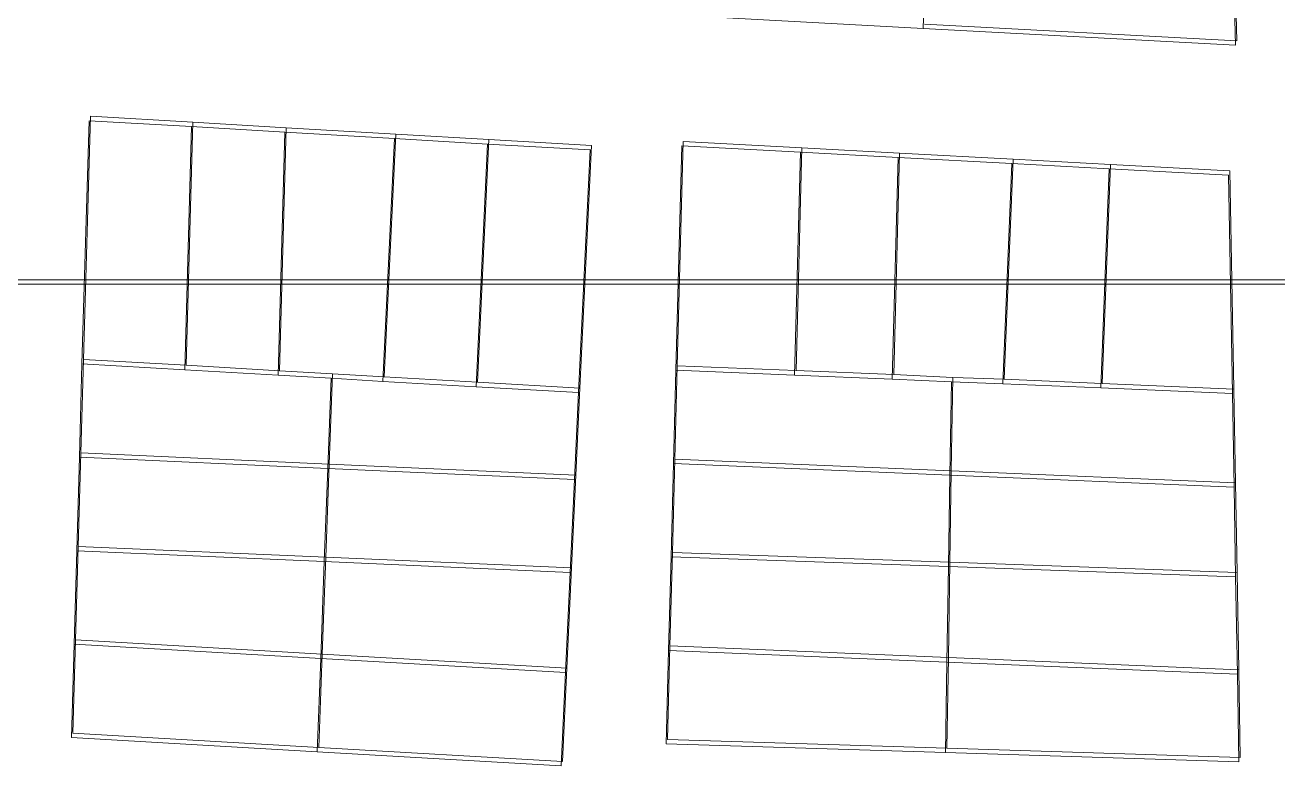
# Model space of a CAD drawing. Header units: metres. Extents: x -1097 to 1588, y -673 to 884.
# Drawn here: x 837.5 to 971.7, y 32.6 to 111.9 of the extents above; entities that cross this region are included whole.
import ezdxf

# ---------------------------------------------------------------- set-up
doc = ezdxf.new("R2010")
doc.units = ezdxf.units.M
doc.layers.add('MUROS', color=7, linetype='Continuous', lineweight=0, plot=False)
doc.layers.add('VISTA LEJOS', color=7, linetype='Continuous', lineweight=0, plot=False)

msp = doc.modelspace()

# ---------------------------------------------------------------- linework, layer by layer
at = {"layer": 'MUROS'}
for points in [[(33.52, 763.48), (1528.87, 763.48), (1528.87, 84.2), (33.52, 84.2)], [(33.67, 763.95), (1529.02, 763.95), (1529.02, 84.67), (33.67, 84.67)]]:
    msp.add_lwpolyline(points, close=True, dxfattribs=at)
at = {"layer": 'VISTA LEJOS'}
for points in [[(933.67, 111.56), (934.05, 122.56)], [(934.05, 122.56), (933.67, 111.56)], [(966.83, 120.81), (967.11, 109.78)], [(966.98, 121.28), (967.26, 110.25)], [(933.67, 111.56), (908.7, 112.91)], [(967.11, 109.78), (933.67, 111.56)], [(933.67, 111.56), (933.67, 111.56)], [(967.26, 110.25), (933.82, 112.03)], [(843.78, 76.14), (844.53, 102.17)], [(844.53, 102.17), (855.5, 101.55)], [(843.63, 75.67), (844.38, 101.7)], [(844.38, 101.7), (855.35, 101.08)], [(854.63, 75.05), (855.35, 101.08)], [(855.35, 101.08), (854.63, 75.05)], [(854.78, 75.52), (855.5, 101.55)], [(855.5, 101.55), (854.78, 75.52)], [(855.35, 101.08), (865.35, 100.48)], [(855.35, 101.08), (855.35, 101.08)], [(855.5, 101.55), (865.5, 100.95)], [(855.5, 101.55), (855.5, 101.55)], [(864.78, 74.92), (865.5, 100.95)], [(865.5, 100.95), (864.78, 74.92)], [(865.5, 100.95), (877.22, 100.27)], [(864.63, 74.45), (865.35, 100.48)], [(865.35, 100.48), (864.63, 74.45)], [(865.35, 100.48), (877.07, 99.8)], [(875.82, 73.8), (877.07, 99.8)], [(877.07, 99.8), (875.82, 73.8)], [(875.97, 74.27), (877.22, 100.27)], [(877.22, 100.27), (875.97, 74.27)], [(877.07, 99.8), (887.04, 99.2)], [(877.07, 99.8), (877.07, 99.8)], [(877.22, 100.27), (887.19, 99.67)], [(877.22, 100.27), (877.22, 100.27)], [(885.97, 73.7), (887.19, 99.67)], [(887.19, 99.67), (885.97, 73.7)], [(887.19, 99.67), (898.19, 99.05)], [(887.19, 99.67), (887.19, 99.67)], [(907.35, 75.48), (908, 99.48)], [(908, 99.48), (920.69, 98.8)], [(885.82, 73.23), (887.04, 99.2)], [(887.04, 99.2), (885.82, 73.23)], [(887.04, 99.2), (898.04, 98.58)], [(887.04, 99.2), (887.04, 99.2)], [(898.04, 98.58), (896.79, 72.61)], [(898.19, 99.05), (896.94, 73.08)], [(907.2, 75.01), (907.85, 99.01)], [(907.85, 99.01), (920.54, 98.33)], [(919.91, 74.48), (920.54, 98.33)], [(920.54, 98.33), (919.91, 74.48)], [(920.07, 74.95), (920.69, 98.8)], [(920.69, 98.8), (920.07, 74.95)], [(920.54, 98.33), (931.01, 97.76)], [(920.54, 98.33), (920.54, 98.33)], [(920.69, 98.8), (931.16, 98.23)], [(920.69, 98.8), (920.69, 98.8)], [(930.53, 74.52), (931.16, 98.23)], [(931.16, 98.23), (930.53, 74.52)], [(931.16, 98.23), (943.32, 97.58)], [(930.38, 74.05), (931.01, 97.76)], [(931.01, 97.76), (930.38, 74.05)], [(931.01, 97.76), (943.16, 97.11)], [(942.2, 73.55), (943.16, 97.11)], [(943.16, 97.11), (942.2, 73.55)], [(942.35, 74.02), (943.32, 97.58)], [(943.32, 97.58), (942.35, 74.02)], [(943.16, 97.11), (953.6, 96.55)], [(943.16, 97.11), (943.16, 97.11)], [(943.32, 97.58), (953.75, 97.02)], [(943.32, 97.58), (943.32, 97.58)], [(952.85, 73.58), (953.75, 97.02)], [(953.75, 97.02), (952.85, 73.58)], [(953.75, 97.02), (966.53, 96.33)], [(952.7, 73.11), (953.6, 96.55)], [(953.6, 96.55), (952.7, 73.11)], [(953.6, 96.55), (966.38, 95.86)], [(966.38, 95.86), (966.79, 72.51)], [(966.53, 96.33), (966.94, 72.98)], [(1529.02, 84.67), (33.67, 84.67)], [(1528.87, 84.2), (33.52, 84.2)], [(843.35, 65.67), (843.63, 75.67)], [(843.5, 66.14), (843.78, 76.14)], [(843.63, 75.67), (854.63, 75.05)], [(854.63, 75.05), (843.63, 75.67)], [(843.63, 75.67), (843.63, 75.67)], [(843.78, 76.14), (854.78, 75.52)], [(854.78, 75.52), (843.78, 76.14)], [(843.78, 76.14), (843.78, 76.14)], [(854.78, 75.52), (864.78, 74.92)], [(864.78, 74.92), (854.78, 75.52)], [(907.1, 65.48), (907.35, 75.48)], [(907.35, 75.48), (920.07, 74.95)], [(907.35, 75.48), (907.35, 75.48)], [(920.07, 74.95), (907.35, 75.48)], [(854.63, 75.05), (864.63, 74.45)], [(864.63, 74.45), (854.63, 75.05)], [(864.63, 74.45), (870.29, 74.14)], [(870.29, 74.14), (864.63, 74.45)], [(864.63, 74.45), (864.63, 74.45)], [(864.78, 74.92), (870.44, 74.61)], [(870.44, 74.61), (864.78, 74.92)], [(864.78, 74.92), (864.78, 74.92)], [(869.95, 64.48), (870.29, 74.14)], [(870.29, 74.14), (869.95, 64.48)], [(870.1, 64.95), (870.44, 74.61)], [(870.44, 74.61), (870.1, 64.95)], [(870.29, 74.14), (875.82, 73.8)], [(870.29, 74.14), (870.29, 74.14)], [(875.82, 73.8), (870.29, 74.14)], [(870.44, 74.61), (875.97, 74.27)], [(870.44, 74.61), (870.44, 74.61)], [(875.97, 74.27), (870.44, 74.61)], [(875.82, 73.8), (885.82, 73.23)], [(885.82, 73.23), (875.82, 73.8)], [(875.97, 74.27), (885.97, 73.7)], [(885.97, 73.7), (875.97, 74.27)], [(906.95, 65.01), (907.2, 75.01)], [(907.2, 75.01), (919.91, 74.48)], [(907.2, 75.01), (907.2, 75.01)], [(919.91, 74.48), (907.2, 75.01)], [(919.91, 74.48), (930.38, 74.05)], [(930.38, 74.05), (919.91, 74.48)], [(919.91, 74.48), (919.91, 74.48)], [(920.07, 74.95), (930.53, 74.52)], [(930.53, 74.52), (920.07, 74.95)], [(920.07, 74.95), (920.07, 74.95)], [(930.38, 74.05), (936.7, 73.76)], [(936.7, 73.76), (930.38, 74.05)], [(930.38, 74.05), (930.38, 74.05)], [(930.53, 74.52), (936.85, 74.23)], [(936.85, 74.23), (930.53, 74.52)], [(930.53, 74.52), (930.53, 74.52)], [(936.69, 64.23), (936.85, 74.23)], [(936.85, 74.23), (936.69, 64.23)], [(936.85, 74.23), (942.35, 74.02)], [(942.35, 74.02), (936.85, 74.23)], [(936.85, 74.23), (936.85, 74.23)], [(942.35, 74.02), (952.85, 73.58)], [(942.35, 74.02), (942.35, 74.02)], [(952.85, 73.58), (942.35, 74.02)], [(885.82, 73.23), (896.79, 72.61)], [(896.79, 72.61), (885.82, 73.23)], [(885.97, 73.7), (896.94, 73.08)], [(896.94, 73.08), (885.97, 73.7)], [(896.79, 72.61), (896.35, 63.3)], [(896.94, 73.08), (896.5, 63.77)], [(936.54, 63.76), (936.7, 73.76)], [(936.7, 73.76), (936.54, 63.76)], [(936.7, 73.76), (942.2, 73.55)], [(942.2, 73.55), (936.7, 73.76)], [(936.7, 73.76), (936.7, 73.76)], [(942.2, 73.55), (952.7, 73.11)], [(942.2, 73.55), (942.2, 73.55)], [(952.7, 73.11), (942.2, 73.55)], [(952.7, 73.11), (966.79, 72.51)], [(966.79, 72.51), (952.7, 73.11)], [(952.7, 73.11), (952.7, 73.11)], [(952.85, 73.58), (966.94, 72.98)], [(966.94, 72.98), (952.85, 73.58)], [(952.85, 73.58), (952.85, 73.58)], [(966.79, 72.51), (966.98, 62.48)], [(966.94, 72.98), (967.13, 62.95)], [(843.22, 56.14), (843.5, 66.14)], [(843.5, 66.14), (870.1, 64.95)], [(870.1, 64.95), (843.5, 66.14)], [(843.5, 66.14), (843.5, 66.14)], [(843.07, 55.67), (843.35, 65.67)], [(843.35, 65.67), (869.95, 64.48)], [(869.95, 64.48), (843.35, 65.67)], [(843.35, 65.67), (843.35, 65.67)], [(869.57, 54.51), (869.95, 64.48)], [(869.95, 64.48), (869.57, 54.51)], [(869.72, 54.98), (870.1, 64.95)], [(870.1, 64.95), (869.72, 54.98)], [(869.95, 64.48), (896.35, 63.3)], [(896.35, 63.3), (869.95, 64.48)], [(870.1, 64.95), (896.5, 63.77)], [(896.5, 63.77), (870.1, 64.95)], [(906.7, 55.01), (906.95, 65.01)], [(906.85, 55.48), (907.1, 65.48)], [(906.95, 65.01), (936.54, 63.76)], [(936.54, 63.76), (906.95, 65.01)], [(907.1, 65.48), (936.69, 64.23)], [(936.69, 64.23), (907.1, 65.48)], [(896.35, 63.3), (895.88, 53.36)], [(896.5, 63.77), (896.03, 53.83)], [(936.38, 53.98), (936.54, 63.76)], [(936.54, 63.76), (936.38, 53.98)], [(936.53, 54.45), (936.69, 64.23)], [(936.69, 64.23), (936.53, 54.45)], [(936.54, 63.76), (966.98, 62.48)], [(966.98, 62.48), (936.54, 63.76)], [(936.69, 64.23), (967.13, 62.95)], [(967.13, 62.95), (936.69, 64.23)], [(966.98, 62.48), (967.13, 52.89)], [(967.13, 62.95), (967.28, 53.36)], [(842.79, 45.67), (843.07, 55.67)], [(842.94, 46.14), (843.22, 56.14)], [(843.07, 55.67), (869.57, 54.51)], [(869.57, 54.51), (843.07, 55.67)], [(843.07, 55.67), (843.07, 55.67)], [(843.22, 56.14), (869.72, 54.98)], [(869.72, 54.98), (843.22, 56.14)], [(843.22, 56.14), (843.22, 56.14)], [(906.41, 45.01), (906.7, 55.01)], [(906.57, 45.48), (906.85, 55.48)], [(936.38, 53.98), (906.7, 55.01)], [(906.7, 55.01), (906.7, 55.01)], [(936.53, 54.45), (906.85, 55.48)], [(906.85, 55.48), (906.85, 55.48)], [(869.57, 54.51), (869.2, 44.14)], [(869.72, 54.98), (869.35, 44.61)], [(895.88, 53.36), (869.57, 54.51)], [(869.57, 54.51), (869.57, 54.51)], [(896.03, 53.83), (869.72, 54.98)], [(869.72, 54.98), (869.72, 54.98)], [(896.03, 53.83), (895.53, 43.11)], [(967.13, 52.89), (936.38, 53.98)], [(967.28, 53.36), (936.53, 54.45)], [(895.88, 53.36), (895.38, 42.64)], [(967.13, 52.89), (967.13, 52.89)], [(967.13, 52.89), (967.32, 42.45)], [(967.28, 53.36), (967.28, 53.36)], [(967.28, 53.36), (967.47, 42.92)], [(842.51, 35.67), (842.79, 45.67)], [(842.66, 36.14), (842.94, 46.14)], [(869.2, 44.14), (842.79, 45.67)], [(842.79, 45.67), (842.79, 45.67)], [(869.35, 44.61), (842.94, 46.14)], [(842.94, 46.14), (842.94, 46.14)], [(906.16, 35.01), (906.41, 45.01)], [(906.32, 35.48), (906.57, 45.48)], [(895.53, 43.11), (895.07, 33.11)], [(895.38, 42.64), (894.91, 32.64)], [(967.32, 42.45), (967.48, 33.08)], [(967.47, 42.92), (967.63, 33.55)]]:
    msp.add_lwpolyline(points, dxfattribs=at)
for points in [[(906.42, 45.01), (906.7, 55.01), (936.38, 53.98), (936.23, 43.76), (906.42, 45.01)], [(906.42, 45.01), (906.7, 55.01), (936.38, 53.98), (936.23, 43.76), (906.42, 45.01)], [(906.42, 45.01), (906.7, 55.01), (936.38, 53.98), (936.23, 43.76), (906.42, 45.01)], [(906.42, 45.01), (906.7, 55.01), (936.38, 53.98), (936.23, 43.76), (906.42, 45.01)], [(906.42, 45.01), (906.7, 55.01), (936.38, 53.98), (936.23, 43.76), (906.42, 45.01)], [(906.42, 45.01), (906.7, 55.01), (936.38, 53.98), (936.23, 43.76), (906.42, 45.01)], [(906.57, 45.48), (906.85, 55.48), (936.53, 54.45), (936.38, 44.23), (906.57, 45.48)], [(906.57, 45.48), (906.85, 55.48), (936.53, 54.45), (936.38, 44.23), (906.57, 45.48)], [(906.57, 45.48), (906.85, 55.48), (936.53, 54.45), (936.38, 44.23), (906.57, 45.48)], [(869.2, 44.14), (869.57, 54.51), (895.88, 53.36), (895.38, 42.64), (869.2, 44.14)], [(869.2, 44.14), (869.57, 54.51), (895.88, 53.36), (895.38, 42.64), (869.2, 44.14)], [(869.2, 44.14), (869.57, 54.51), (895.88, 53.36), (895.38, 42.64), (869.2, 44.14)], [(869.2, 44.14), (869.57, 54.51), (895.88, 53.36), (895.38, 42.64), (869.2, 44.14)], [(869.2, 44.14), (869.57, 54.51), (895.88, 53.36), (895.38, 42.64), (869.2, 44.14)], [(869.2, 44.14), (869.57, 54.51), (895.88, 53.36), (895.38, 42.64), (869.2, 44.14)], [(869.35, 44.61), (869.72, 54.98), (896.03, 53.83), (895.53, 43.11), (869.35, 44.61)], [(869.35, 44.61), (869.72, 54.98), (896.03, 53.83), (895.53, 43.11), (869.35, 44.61)], [(869.35, 44.61), (869.72, 54.98), (896.03, 53.83), (895.53, 43.11), (869.35, 44.61)], [(967.32, 42.45), (936.23, 43.76), (936.38, 53.98), (967.13, 52.89), (967.32, 42.45)], [(967.32, 42.45), (936.23, 43.76), (936.38, 53.98), (967.13, 52.89), (967.32, 42.45)], [(967.32, 42.45), (936.23, 43.76), (936.38, 53.98), (967.13, 52.89), (967.32, 42.45)], [(967.32, 42.45), (936.23, 43.76), (936.38, 53.98), (967.13, 52.89), (967.32, 42.45)], [(967.32, 42.45), (936.23, 43.76), (936.38, 53.98), (967.13, 52.89), (967.32, 42.45)], [(967.32, 42.45), (936.23, 43.76), (936.38, 53.98), (967.13, 52.89), (967.32, 42.45)], [(967.47, 42.92), (936.38, 44.23), (936.53, 54.45), (967.28, 53.36), (967.47, 42.92)], [(967.47, 42.92), (936.38, 44.23), (936.53, 54.45), (967.28, 53.36), (967.47, 42.92)], [(967.47, 42.92), (936.38, 44.23), (936.53, 54.45), (967.28, 53.36), (967.47, 42.92)], [(842.51, 35.67), (842.79, 45.67), (869.2, 44.14), (868.82, 34.14), (842.51, 35.67)], [(842.51, 35.67), (842.79, 45.67), (869.2, 44.14), (868.82, 34.14), (842.51, 35.67)], [(842.51, 35.67), (842.79, 45.67), (869.2, 44.14), (868.82, 34.14), (842.51, 35.67)], [(842.51, 35.67), (842.79, 45.67), (869.2, 44.14), (868.82, 34.14), (842.51, 35.67)], [(842.51, 35.67), (842.79, 45.67), (869.2, 44.14), (868.82, 34.14), (842.51, 35.67)], [(842.51, 35.67), (842.79, 45.67), (869.2, 44.14), (868.82, 34.14), (842.51, 35.67)], [(842.66, 36.14), (842.94, 46.14), (869.35, 44.61), (868.97, 34.61), (842.66, 36.14)], [(842.66, 36.14), (842.94, 46.14), (869.35, 44.61), (868.97, 34.61), (842.66, 36.14)], [(842.66, 36.14), (842.94, 46.14), (869.35, 44.61), (868.97, 34.61), (842.66, 36.14)], [(868.97, 34.61), (869.35, 44.61), (895.53, 43.11), (895.07, 33.11), (868.97, 34.61)], [(868.97, 34.61), (869.35, 44.61), (895.53, 43.11), (895.07, 33.11), (868.97, 34.61)], [(868.97, 34.61), (869.35, 44.61), (895.53, 43.11), (895.07, 33.11), (868.97, 34.61)], [(906.17, 35.01), (906.42, 45.01), (936.23, 43.76), (936.07, 34.08), (906.17, 35.01)], [(906.17, 35.01), (906.42, 45.01), (936.23, 43.76), (936.07, 34.08), (906.17, 35.01)], [(906.17, 35.01), (906.42, 45.01), (936.23, 43.76), (936.07, 34.08), (906.17, 35.01)], [(906.17, 35.01), (906.42, 45.01), (936.23, 43.76), (936.07, 34.08), (906.17, 35.01)], [(906.17, 35.01), (906.42, 45.01), (936.23, 43.76), (936.07, 34.08), (906.17, 35.01)], [(906.17, 35.01), (906.42, 45.01), (936.23, 43.76), (936.07, 34.08), (906.17, 35.01)], [(906.32, 35.48), (906.57, 45.48), (936.38, 44.23), (936.22, 34.55), (906.32, 35.48)], [(906.32, 35.48), (906.57, 45.48), (936.38, 44.23), (936.22, 34.55), (906.32, 35.48)], [(906.32, 35.48), (906.57, 45.48), (936.38, 44.23), (936.22, 34.55), (906.32, 35.48)], [(868.82, 34.14), (869.2, 44.14), (895.38, 42.64), (894.92, 32.64), (868.82, 34.14)], [(868.82, 34.14), (869.2, 44.14), (895.38, 42.64), (894.92, 32.64), (868.82, 34.14)], [(868.82, 34.14), (869.2, 44.14), (895.38, 42.64), (894.92, 32.64), (868.82, 34.14)], [(868.82, 34.14), (869.2, 44.14), (895.38, 42.64), (894.92, 32.64), (868.82, 34.14)], [(868.82, 34.14), (869.2, 44.14), (895.38, 42.64), (894.92, 32.64), (868.82, 34.14)], [(868.82, 34.14), (869.2, 44.14), (895.38, 42.64), (894.92, 32.64), (868.82, 34.14)], [(967.48, 33.08), (936.07, 34.08), (936.23, 43.76), (967.32, 42.45), (967.48, 33.08)], [(967.48, 33.08), (936.07, 34.08), (936.23, 43.76), (967.32, 42.45), (967.48, 33.08)], [(967.48, 33.08), (936.07, 34.08), (936.23, 43.76), (967.32, 42.45), (967.48, 33.08)], [(967.48, 33.08), (936.07, 34.08), (936.23, 43.76), (967.32, 42.45), (967.48, 33.08)], [(967.48, 33.08), (936.07, 34.08), (936.23, 43.76), (967.32, 42.45), (967.48, 33.08)], [(967.48, 33.08), (936.07, 34.08), (936.23, 43.76), (967.32, 42.45), (967.48, 33.08)], [(967.63, 33.55), (936.22, 34.55), (936.38, 44.23), (967.47, 42.92), (967.63, 33.55)], [(967.63, 33.55), (936.22, 34.55), (936.38, 44.23), (967.47, 42.92), (967.63, 33.55)], [(967.63, 33.55), (936.22, 34.55), (936.38, 44.23), (967.47, 42.92), (967.63, 33.55)]]:
    msp.add_lwpolyline(points, close=True, dxfattribs=at)

doc.saveas('drawing.dxf')
